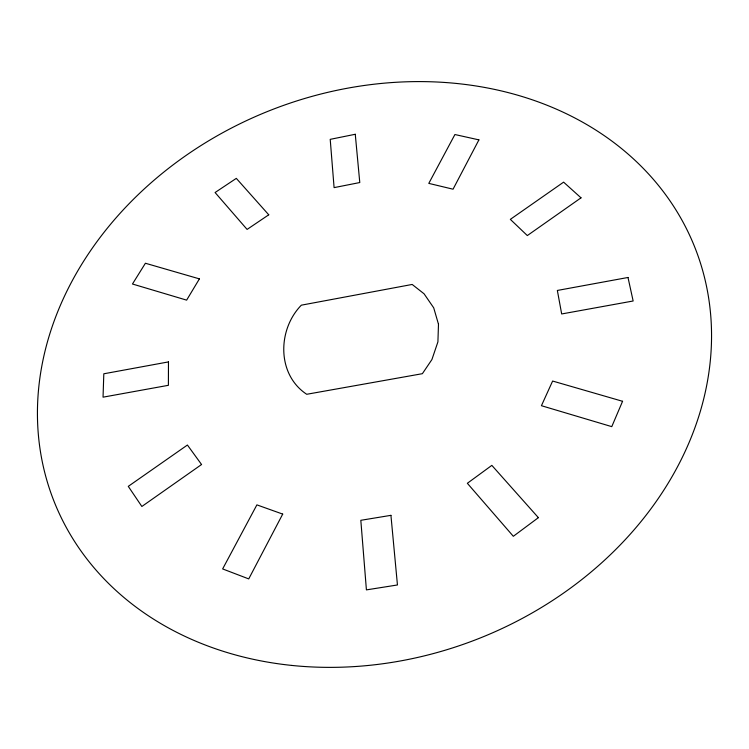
<?xml version="1.0" encoding="UTF-8"?>
<svg xmlns="http://www.w3.org/2000/svg" width="749" height="749" viewBox="0 0 749 749"><rect width="100%" height="100%" fill="white"/><g stroke="black" fill="none" stroke-linecap="round" stroke-linejoin="round"><path stroke-width="1.12" d="M168.469 361.907L168.394 385.314L103.044 397.167L103.811 373.788L168.469 361.907M438.483 324.242L437.912 341.881L431.92 359.548L422.38 373.685L306.716 394.283C276.671 374.481 277.448 329.541 301.351 305.171L412.175 284.451L424.074 293.805L433.718 307.848L438.483 324.242M622.569 401.286L611.774 426.64L541.433 405.705L552.622 381.044L622.569 401.286M282.71 514.095L248.734 578.902L222.64 568.931L256.888 504.873L282.71 514.095M478.911 139.876L453.051 189.197L428.793 183.383L454.915 134.53L478.911 139.876M199.403 278.871L186.632 300.134L132.461 284.011L145.409 263.245L199.403 278.871M538.381 517.653L513.327 536.293L467.348 483.292L491.84 465.372L538.381 517.653M201.565 464.52L141.861 506.474L128.276 486.363L187.419 445.028L201.565 464.52M581.018 197.839L527.324 235.57L510.341 219.363L563.604 182.147L581.018 197.839M268.751 214.804L247.095 229.419L215.085 192.521L236.31 178.365L268.751 214.804M355.269 134.277L330.215 139.351L334.091 187.625L359.782 182.541L355.269 134.277M627.999 277.476L557.35 290.453L561.675 313.962L633.148 300.995L627.999 277.476M390.931 515.34L360.821 520.302L366.411 589.884L397.447 584.969L390.931 515.34M291.782 665.43A344.643 283.918 -21.6 0 0 698.826 258.171A344.643 283.918 -21.6 0 0 132.882 199.843A344.643 283.918 -21.6 0 0 291.782 665.43"/></g></svg>
